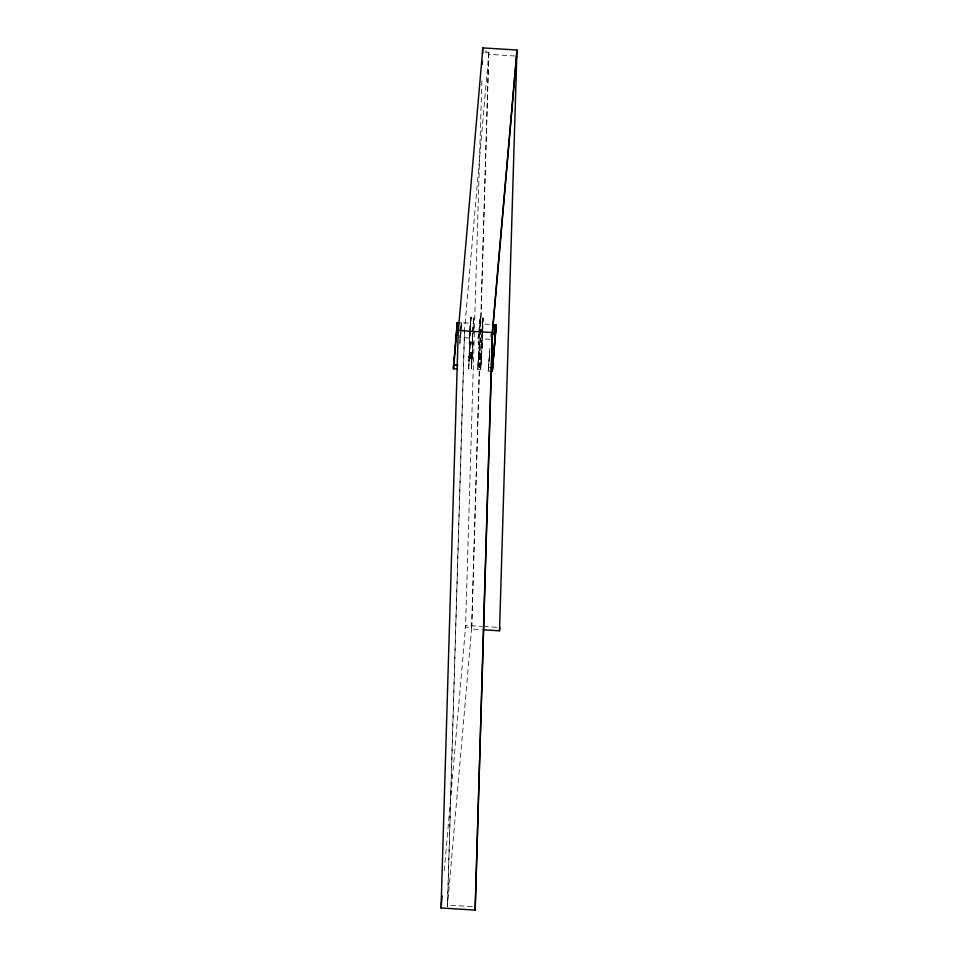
<?xml version="1.0" encoding="UTF-8"?>
<svg xmlns="http://www.w3.org/2000/svg" width="958" height="958" viewBox="0 0 958 958"><rect width="100%" height="100%" fill="white"/><g stroke="black" fill="none" stroke-linecap="round" stroke-linejoin="round"><path stroke-width="0.72" stroke-dasharray="4.79 3.59" d="M469.576 356.005L471.767 355.765L471.576 358.316L469.085 357.993L469.372 352.52L471.851 352.807L471.731 356.412M469.169 357.55L471.587 357.873M469.504 357.25L470.234 341.958L468.594 368.782L470.031 342.138L472.965 342.126L471.324 368.962L468.594 368.782L469.169 355.011C469.875 349.179 474.773 356.136 469.504 354.747M481.503 358.939L479.012 358.687L481.503 358.939L481.778 353.358L479.287 353.191L479.012 358.819L479.204 356.328L481.359 356.747M479.299 353.143L479.12 355.179M469.671 353.011L471.767 353.442M481.778 353.502L479.263 353.322L481.778 353.358M481.203 358.484L481.287 357.921M481.73 353.67L479.216 353.789L481.383 354.041L481.467 353.334M460.834 332.103L460.702 336.222L457.289 336.007M461.241 326.403L461.337 322.822L461.097 328.019L461.54 323.888M464.594 330.33L447.542 905.059L472.51 906.627M469.516 332.725L469.157 343.826L472.066 344.173L473.264 332.51M470.162 332.318L469.336 344.006L469.683 332.57M470.067 329.791L470.27 323.193L458.164 322.463M469.492 354.963C467.145 358.424 471.707 358.951 471.743 356.316M470.21 329.971L470.402 323.361M470.414 329.432L470.977 317.206L473.875 317.589L472.869 329.097M470.618 329.253L470.977 317.206L469.827 329.935M473.132 342.329L471.336 368.926L471.683 354.628M472.581 333.312L472.054 344.209L472.378 333.504M473.515 329.636L473.875 317.589M481.862 80.735L465.552 627.011L471.755 627.406L447.398 906.699L464.486 330.606L488.963 51.037M478.784 333.707C474.869 348.377 484.868 349.203 481.886 333.899M479.335 334.342L478.641 344.593L478.952 333.911M479.719 330.019L480.281 317.793L479.898 330.199L482.82 330.211L479.898 330.199M479.12 357.849L479.539 342.545L477.731 369.165L480.641 369.513L482.269 342.713L479.335 342.724L477.731 369.165L479.539 342.545M471.755 627.406L488.855 51.313L485.131 51.073M481.299 355.226L480.641 369.513L482.269 342.713L480.988 357.502M481.563 344.605L481.682 334.091M490.137 339.288L482.066 338.809L482.042 334.677M482.221 333.528L481.922 338.629M482.269 342.713L480.641 369.513M482.616 330.75L483.012 317.96L480.269 317.828L478.94 330.929M482.784 330.594L483.012 317.96L482.042 331.121M492.256 371.273L488.221 371.021L488.317 367.477L492.364 367.429M490.831 336.737L490.915 333.995M471.647 355.262L469.18 354.795M471.767 355.765L469.276 355.921M479.216 356.232L481.682 356.711L479.204 356.4M481.287 355.49C473.132 355.801 487.921 354.484 479.168 354.951L477.91 369.333M481.587 355.574C476.066 354.903 482.401 357.023 481.694 353.945M469.492 354.879L472.785 354.376L469.683 354.185L468.606 368.758M481.347 357.011L481.431 353.646M481.539 358.603L481.682 356.711M469.216 356.891L471.695 357.047L468.953 356.735L470.234 341.958M469.504 354.58L469.648 352.724M469.264 353.49C472.605 352.784 472.366 355.729 469.192 354.508M472.617 354.173L471.336 368.926M481.359 356.927L481.287 357.993M481.311 354.963L481.455 353.346M459.804 340.389L460.439 333.085M460.762 329.42L461.337 322.846L459.816 342.784M459.852 344.114L461.373 326.57M469.707 331.624L470.965 317.242M470.055 330.091L469.36 337.982L459.948 337.42M469.336 344.006L470.342 332.486M472.438 331.803L473.695 317.409M473.324 329.78L472.054 344.209M472.953 342.162L471.887 356.723L468.953 356.735M479.012 332.21L480.281 317.793M478.641 344.593L479.778 331.636M481.742 332.39L483 317.996M482.233 330.714L482.976 323.996L492.388 324.582M481.371 344.76L482.772 330.893M444.296 870.654L465.696 625.37L482.018 626.4M489.837 348.293L488.209 371.045L489.754 353.478M489.742 351.095L488.221 371.021M469.3 353.167L469.372 352.58M481.191 358.627C481.156 357.729 476.126 358.843 481.527 358.807M469.324 352.891L471.839 352.712M469.097 358.16L471.599 358.184M471.815 353.047L469.348 352.688M471.599 358.076L469.145 357.825M460.415 335.899L457.313 335.707M485.095 52.45L488.82 52.678M515.117 55.995L488.676 54.331L471.611 629.047L481.898 629.693M459.313 329.121L462.007 329.289M479.192 354.113L481.67 354.268M469.24 353.825L471.731 354.017M479.168 354.46L481.646 354.616M469.216 354.185L471.707 354.328M479.144 354.807L481.623 354.963M479.12 355.131L481.599 355.286M469.169 355.011L471.671 355.095M469.288 355.705L471.755 356.017M469.264 356.208L471.743 356.364M479.18 356.879L481.67 356.987M469.24 356.532L471.719 356.687M479.156 357.166L481.646 357.322M481.311 357.621L478.09 357.118L481.191 357.31M479.144 357.502L481.623 357.669M469.192 357.226L471.671 357.382M479.12 357.777L481.599 358.017M479.084 358.172L481.575 358.328M483.503 626.496L498.328 627.43"/><path stroke-width="1.44" d="M456.798 330.833L457.146 322.726L459.996 322.738M457.182 326.45L457.313 322.571L453.338 368.686L457.517 369.093M457.277 331.707L458.175 322.427L457.433 331.851L457.457 330.642M516.59 56.079L492.508 332.091L475.156 910.1L441.051 907.956L458.283 330.211M482.257 64.354L482.353 61.252M482.569 53.899L482.844 47.9L516.949 50.044L499.525 630.807L483.371 629.789M475.156 910.1L492.304 332.63L516.949 50.044M492.244 371.297L496.22 325.181L492.244 371.297L496.076 325.013L493.382 324.87M492.364 367.429L492.256 371.273M492.053 334.067L494.328 334.174L495.07 324.75L492.376 324.606M495.178 326.163C495.094 320.499 494.532 338.605 494.376 332.666L458.187 330.486M495.023 331.528L494.915 330.115L494.795 334.15M453.589 365.764L453.481 368.866L457.301 322.595M453.996 362.986L454.511 357.142M454.894 352.76L455.529 345.443M455.912 341.06L456.547 333.755M458.247 331.588L482.844 47.9M441.051 907.956L441.195 906.316M441.315 904.819L442.093 895.91M499.525 630.807L499.813 627.514M494.532 332.809L491.67 332.797M457.637 365.238L453.445 365.118L457.613 365.537"/></g></svg>
